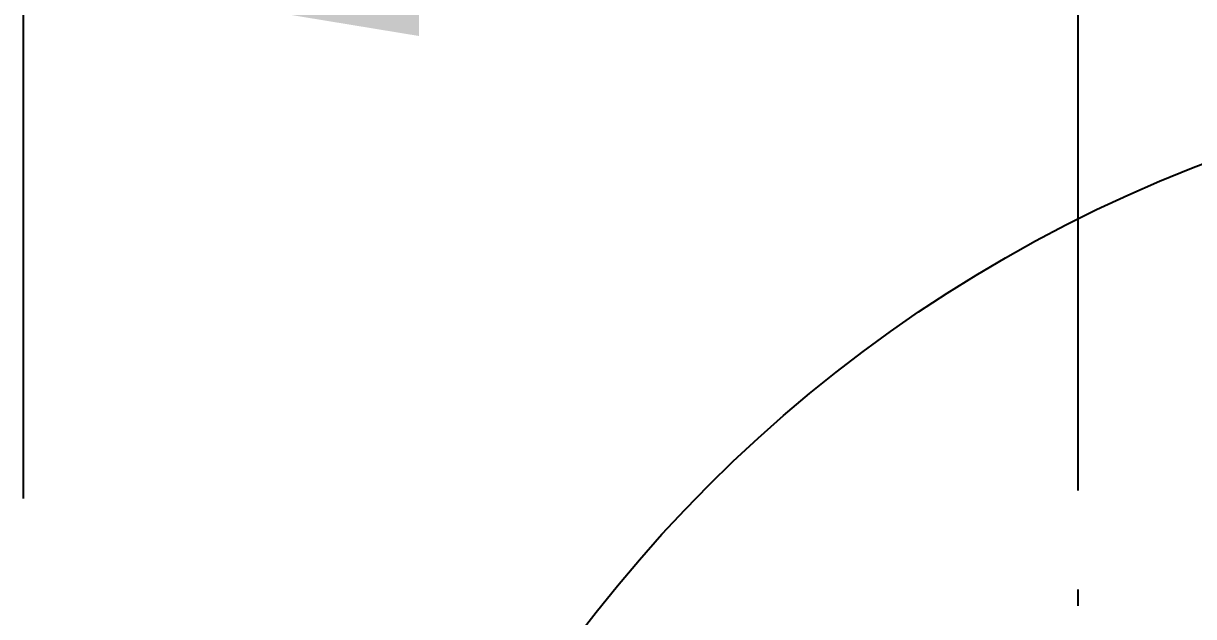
# Model space of a CAD drawing. Header units: millimetres. Extents: x 0 to 594, y 0 to 420.
# Drawn here: x 77 to 85.88, y 379.45 to 383.95 of the extents above; entities that cross this region are included whole.
import ezdxf

# ---------------------------------------------------------------- set-up
doc = ezdxf.new("R2010")
doc.units = ezdxf.units.MM
doc.linetypes.add('ISO04-TRAZO-PUNTO', pattern=[7.625, 6, -0.75, 0.125, -0.75])
for name, color, linetype, lineweight in [('03-EJE', 1, 'ISO04-TRAZO-PUNTO', 25), ('04-COTA', 3, 'CONTINUOUS', 25), ('08-FINA', 5, 'CONTINUOUS', 25)]:
    doc.layers.add(name, color=color, linetype=linetype, lineweight=lineweight)
doc.styles.add('ISO3098', font='isocpeur.ttf')
doc.dimstyles.new('FLAMA-ISO', dxfattribs={"dimtxt": 3.5, "dimasz": 3, "dimexe": 2, "dimexo": 1, "dimgap": 1, "dimtad": 1, "dimdec": 1, "dimtxsty": 'ISO3098', "dimcen": 2.5, "dimclrd": 3, "dimclre": 3, "dimclrt": 3, "dimazin": 3, "dimtfac": 1, "dimtmove": 0, "dimatfit": 3, "dimlwd": 25, "dimlwe": 25})

msp = doc.modelspace()

# ---------------------------------------------------------------- linework, layer by layer
at = {"layer": '03-EJE'}
msp.add_line((85, 29.6547), (85, 384.3453), dxfattribs=at)
at = {"layer": '08-FINA'}
msp.add_circle((89.8, 372.8453), 10.75, dxfattribs=at)

# ---------------------------------------------------------------- dimensions: what is measured, and where the dimension line sits
at = {"layer": '04-COTA'}
msp.add_linear_dim(base=(77, 384.3453), p1=(77, 379.3453), p2=(93, 379.3453), dimstyle='FLAMA-ISO', override={"dimlfac": 2, "dimpost": '%%c<>'}, dxfattribs=at).render()

doc.saveas('drawing.dxf')
